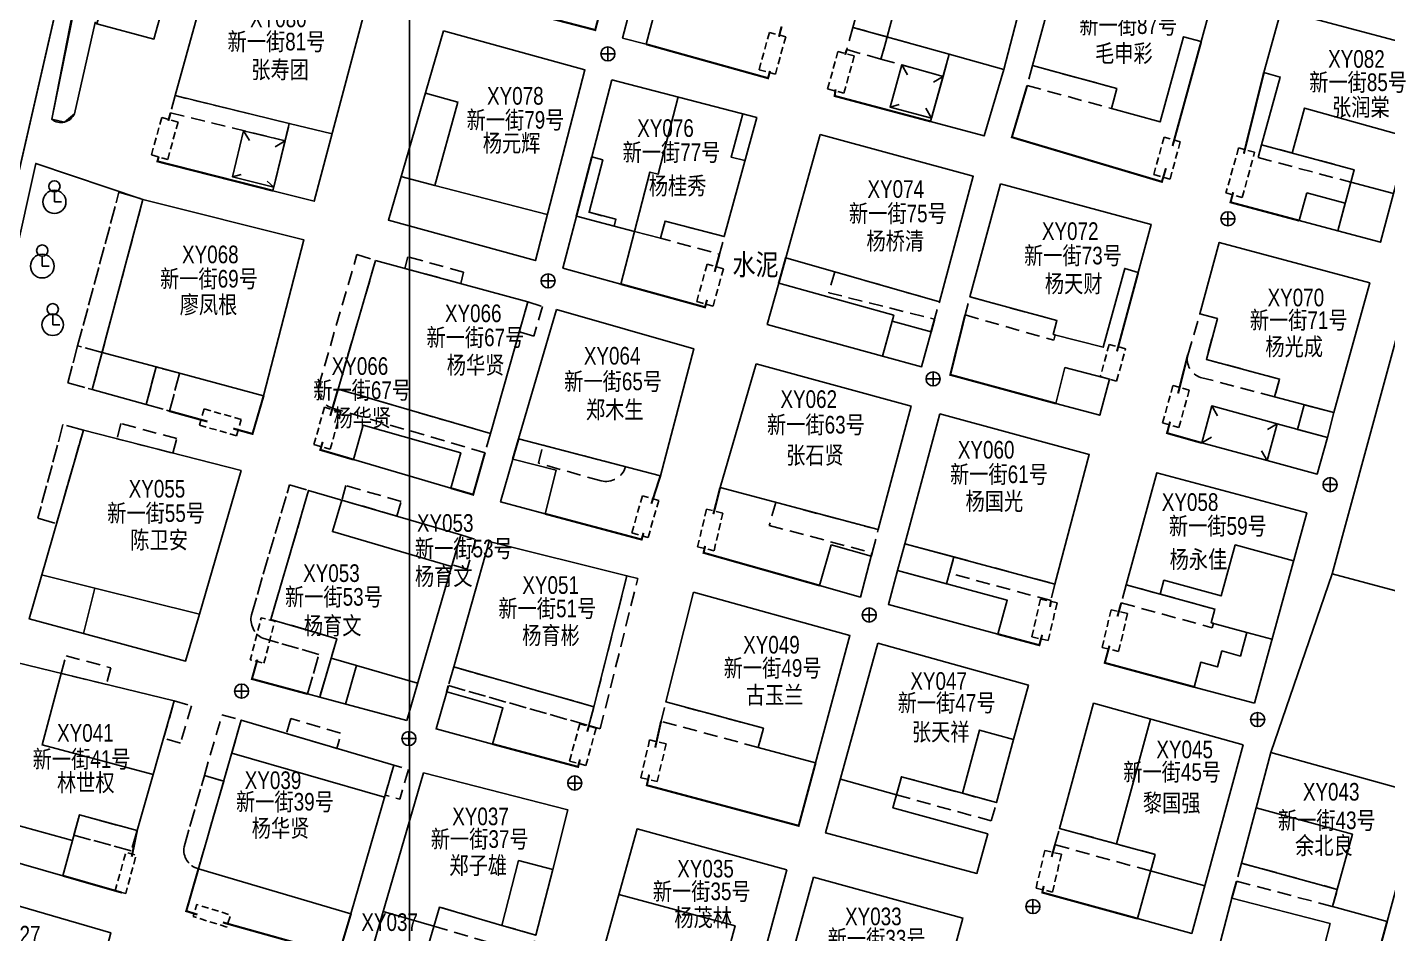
# Model space of a CAD drawing. Extents: x 396500 to 398250, y 1005980 to 1008200.
# Drawn here: x 396872.9 to 396969.4, y 1006235.1 to 1006299.3 of the extents above; entities that cross this region are included whole.
import ezdxf
from ezdxf.enums import TextEntityAlignment as Align

# ---------------------------------------------------------------- set-up
doc = ezdxf.new("R2010")
doc.units = 0
doc.header["$LTSCALE"] = 0.5
for name, pattern in [('X32', [1.5, 1, -0.5]), ('X39', [3, 2.5, -0.5]), ('X5', [3, 2, -1])]:
    doc.linetypes.add(name, pattern=pattern)
doc.layers.get('0').update_dxf_attribs({"linetype": 'CONTINUOUS'})
doc.layers.add('ASSIST', color=7, linetype='CONTINUOUS', plot=False)
for name, color, linetype in [('DLSS', 4, 'CONTINUOUS'), ('DMTZ', 3, 'CONTINUOUS'), ('GXYZ', 2, 'CONTINUOUS'), ('JMD', 6, 'CONTINUOUS'), ('ZBTZ', 3, 'CONTINUOUS'), ('权属人', 160, 'CONTINUOUS'), ('编号', 90, 'CONTINUOUS'), ('门牌号', 1, 'CONTINUOUS')]:
    doc.layers.add(name, color=color, linetype=linetype)
doc.layers.add('绘图层', color=6, linetype='CONTINUOUS', lineweight=5)
doc.styles.add('细等线体', font='长等线体_0.TTF', dxfattribs={"width": 0.8})
doc.linetypes.add('10422', pattern='A,2,[150,AAA.SHX,S=1,R=0,X=0,Y=1],2,[177,AAA.SHX,S=1,R=0,X=0,Y=0.8],1e-09', length=4)
doc.linetypes.add('1161', pattern='A,0,[149,AAA.SHX,S=0.15,R=0,X=0,Y=0],-1.6', length=1.6)
doc.linetypes.add('443', pattern='A,5,[169,AAA.SHX,S=0.83,R=0,X=0,Y=0],5', length=10)

# ---------------------------------------------------------------- blocks, each defined once
blk = doc.blocks.new('gc043')
for p, q in [((-1, 0), (1, 0)), ((0, -1), (0, 1))]:
    blk.add_line(p, q)
blk.add_circle((0, 0), 1)
blk = doc.blocks.new('gc145')
for p, q in [((0, 0), (0, 1.4)), ((1, 0), (0, 0))]:
    blk.add_line(p, q)
blk.add_circle((0, 2.2), 0.8)

msp = doc.modelspace()

# ---------------------------------------------------------------- linework, layer by layer
at = {"layer": 'ASSIST', "linetype": '1161', "flags": 128}
msp.add_lwpolyline([(396876.225, 1006293.216), (396877.687, 1006299.695), (396877.813, 1006299.599), (396879.57, 1006305.537), (396880.299, 1006306.023), (396880.287, 1006309.216), (396890.128, 1006337.019), (396890.816, 1006337.754), (396892.519, 1006340.162), (396896.547, 1006353.171), (396890.82, 1006354.802), (396879.844, 1006318.52), (396877.329, 1006306.791), (396874.608, 1006292.826), (396875.509, 1006292.619)], close=True, dxfattribs=at)
at = {"layer": 'DLSS', "linetype": 'Continuous', "const_width": 0.125, "flags": 128}
msp.add_lwpolyline([(396861.061, 1006207.686), (396855.86, 1006208.977), (396854.801, 1006210.411), (396868.877, 1006274.24), (396879.004, 1006318.449), (396889.949, 1006355.597), (396899.097, 1006352.444)], dxfattribs=at)
at = {"layer": 'DMTZ', "linetype": '10422', "flags": 128}
msp.add_lwpolyline([(396877.813, 1006299.599), (396877.687, 1006299.695), (396876.225, 1006293.216, -0.495971), (396874.608, 1006292.826), (396879.844, 1006318.52), (396890.82, 1006354.802), (396899.097, 1006352.444)], format="xyb", dxfattribs=at)
msp.add_lwpolyline([(396870.43, 1006276.036), (396873.474, 1006289.696), (396881.084, 1006287.139)], dxfattribs=at)
at = {"layer": 'JMD', "linetype": 'Continuous'}
for p, q in [((396934.929, 1006296.674), (396935.322, 1006295.977)), ((396937.859, 1006295.857), (396937.163, 1006295.464)), ((396934.094, 1006293.689), (396934.736, 1006293.876)), ((396937.034, 1006292.908), (396936.641, 1006293.604)), ((396888.226, 1006292.013), (396888.638, 1006291.327)), ((396891.166, 1006291.294), (396890.474, 1006290.856)), ((396887.429, 1006288.743), (396888.053, 1006288.913)), ((396890.363, 1006287.998), (396889.889, 1006288.441)), ((396956.922, 1006272.496), (396957.318, 1006271.801)), ((396961.562, 1006271.225), (396960.867, 1006270.829)), ((396956.203, 1006269.869), (396956.897, 1006270.267)), ((396960.848, 1006268.621), (396960.451, 1006269.315))]:
    msp.add_line(p, q, dxfattribs=at)
at = {"layer": 'JMD', "linetype": 'Continuous', "flags": 128}
for points in [[(396933.9, 1006308.105), (396931.456, 1006299.337), (396938.298, 1006297.431), (396936.97, 1006292.666), (396940.777, 1006291.641), (396942.176, 1006296.35), (396943.25, 1006300.543), (396944.463, 1006305.278)], [(396879.57, 1006305.537), (396883.504, 1006304.466), (396881.862, 1006298.508), (396877.813, 1006299.599)], [(396946.4, 1006304.74), (396944.197, 1006296.636), (396950.181, 1006295.001), (396949.794, 1006293.585), (396953.266, 1006292.636), (396954.915, 1006298.669), (396956.169, 1006298.328), (396957.124, 1006301.823)], [(396885.83, 1006303.393), (396883.38, 1006294.499), (396891.466, 1006292.523), (396890.301, 1006287.756), (396893.236, 1006287.011), (396896.802, 1006300.449)], [(396916.03, 1006302.092), (396915.117, 1006298.577), (396916.794, 1006298.141), (396917.707, 1006301.657)], [(396961.85, 1006300.568), (396960.616, 1006296.128), (396961.775, 1006295.819), (396960.439, 1006291.011), (396967.026, 1006289.243), (396965.86, 1006284.9), (396968.89, 1006284.099), (396972.521, 1006297.727)], [(396902.413, 1006299.094), (396898.496, 1006285.675), (396908.927, 1006282.804), (396912.439, 1006296.325)], [(396934.929, 1006296.674), (396937.859, 1006295.857), (396937.034, 1006292.908), (396934.094, 1006293.689)], [(396914.351, 1006295.626), (396924.638, 1006292.955), (396922.33, 1006284.498), (396918.126, 1006285.599), (396917.812, 1006284.39), (396915.964, 1006284.87), (396914.993, 1006281.133), (396910.882, 1006282.265), (396911.836, 1006285.941), (396914.512, 1006285.247), (396914.637, 1006285.731), (396912.736, 1006286.224), (396913.703, 1006289.946), (396912.929, 1006290.147)], [(396888.226, 1006292.013), (396887.429, 1006288.743), (396890.363, 1006287.998), (396891.166, 1006291.294)], [(396929.129, 1006291.735), (396926.696, 1006283.005), (396937.589, 1006279.879), (396939.998, 1006288.779)], [(396941.917, 1006288.246), (396952.627, 1006285.362), (396951.698, 1006281.949), (396950.747, 1006282.24), (396949.221, 1006276.648), (396945.67, 1006277.569), (396945.936, 1006278.543), (396939.76, 1006280.23)], [(396881.084, 1006287.139), (396877.477, 1006273.654), (396881.309, 1006272.588), (396882.022, 1006275.255), (396889.647, 1006273.216), (396892.507, 1006284.266)], [(396963.661, 1006287.612), (396966.391, 1006286.879), (396965.86, 1006284.9), (396963.13, 1006285.632)], [(396965.59, 1006272.016), (396968.123, 1006281.223), (396957.449, 1006284.085), (396956.083, 1006279.012), (396957.325, 1006278.687), (396956.534, 1006275.794), (396961.729, 1006274.395), (396961.376, 1006273.145)], [(396897.59, 1006282.814), (396894.928, 1006273.688), (396905.739, 1006270.534), (396908.388, 1006279.877)], [(396926.193, 1006281.197), (396925.378, 1006278.275), (396933.549, 1006276.011), (396934.36, 1006278.921)], [(396910.416, 1006279.325), (396907.737, 1006270.153), (396917.801, 1006267.545), (396920.175, 1006276.549)], [(396965.451, 1006260.59), (396975.367, 1006257.928), (396980.427, 1006276.518), (396970.512, 1006279.174)], [(396934.245, 1006278.511), (396933.549, 1006276.011), (396936.327, 1006275.274), (396937.003, 1006277.742)], [(396924.596, 1006275.466), (396922.033, 1006266.701), (396933.255, 1006263.719), (396935.584, 1006272.479)], [(396945.846, 1006272.67), (396946.504, 1006275.212), (396949.669, 1006274.392), (396948.976, 1006271.828)], [(396960.848, 1006268.621), (396961.562, 1006271.225), (396956.922, 1006272.496), (396956.203, 1006269.869)], [(396965.59, 1006272.016), (396965.124, 1006270.25), (396963.004, 1006270.83), (396963.483, 1006272.58)], [(396937.62, 1006271.926), (396935.141, 1006262.72), (396945.775, 1006259.856), (396948.226, 1006269.041)], [(396960.848, 1006268.621), (396964.407, 1006267.656), (396965.124, 1006270.25), (396961.562, 1006271.225)], [(396876.86, 1006270.772), (396873.012, 1006257.384), (396876.874, 1006256.344), (396877.67, 1006259.565), (396885.088, 1006257.732), (396888.047, 1006267.907)], [(396896.025, 1006268.686), (396896.716, 1006271.123), (396903.635, 1006269.162), (396902.927, 1006266.664)], [(396907.32, 1006268.728), (396906.455, 1006265.683), (396909.615, 1006264.842), (396910.414, 1006267.927)], [(396959.944, 1006251.405), (396955.668, 1006252.559), (396956.141, 1006254.312), (396957.329, 1006253.985), (396957.64, 1006255.115), (396958.951, 1006254.755), (396959.406, 1006256.431), (396956.876, 1006257.118), (396957.136, 1006258.083), (396950.843, 1006259.807), (396953.022, 1006267.759), (396963.653, 1006264.902)], [(396899.799, 1006250.173), (396903.647, 1006263.359), (396892.838, 1006266.496), (396890.153, 1006257.353), (396894.84, 1006255.985), (396893.629, 1006251.834)], [(396905.66, 1006262.885), (396903.131, 1006253.986), (396913.081, 1006251.158), (396915.428, 1006260.445)], [(396929.912, 1006262.641), (396929.098, 1006259.754), (396931.985, 1006258.939), (396932.756, 1006261.838)], [(396935.141, 1006262.72), (396938.62, 1006261.783), (396938.105, 1006259.88), (396934.631, 1006260.825)], [(396934.631, 1006260.825), (396933.981, 1006258.411), (396941.748, 1006256.307), (396942.402, 1006258.712)], [(396877.67, 1006259.565), (396876.874, 1006256.344), (396884.103, 1006254.398), (396885.088, 1006257.732)], [(396920.142, 1006259.29), (396918.189, 1006251.503), (396925.103, 1006249.637), (396924.735, 1006248.271), (396928.809, 1006247.171), (396931.248, 1006256.208)], [(396933.223, 1006255.66), (396929.517, 1006242.207), (396940.261, 1006239.338), (396941.027, 1006242.142), (396934.296, 1006243.996), (396934.901, 1006246.2), (396939.221, 1006245.019), (396941.633, 1006244.361), (396942.858, 1006248.847), (396943.909, 1006252.694)], [(396883.304, 1006251.57), (396880.668, 1006242.38), (396876.583, 1006243.495), (396875.404, 1006239.174), (396868.558, 1006241.135), (396872.016, 1006254.318)], [(396902.636, 1006252.213), (396901.88, 1006249.584), (396905.889, 1006248.514), (396906.619, 1006251.081)], [(396959.144, 1006248.465), (396955.499, 1006235.084), (396951.66, 1006236.133), (396952.899, 1006240.685), (396946.111, 1006242.532), (396948.534, 1006251.41)], [(396898.879, 1006247.023), (396888.057, 1006250.208), (396885.023, 1006239.673), (396895.842, 1006236.477)], [(396960.062, 1006243.982), (396961.109, 1006247.92), (396971.823, 1006244.946), (396969.362, 1006235.934), (396965.494, 1006236.99), (396965.826, 1006238.207), (396959.022, 1006240.066)], [(396900.979, 1006246.483), (396897.053, 1006232.971), (396900.692, 1006232.029), (396902.123, 1006236.943), (396906.557, 1006235.654), (396908.957, 1006234.957), (396910.162, 1006239.621), (396911.235, 1006243.843)], [(396926.763, 1006239.59), (396924.385, 1006230.779), (396913.695, 1006233.664), (396916.145, 1006242.489)], [(396928.654, 1006239.072), (396924.975, 1006225.717), (396927.566, 1006225.012), (396928.795, 1006229.469), (396930.183, 1006229.086), (396930.569, 1006230.487), (396937.189, 1006228.664), (396939.259, 1006236.168)], [(396864.475, 1006224.143), (396868.228, 1006238.194), (396878.816, 1006235.127), (396875.156, 1006221.269)], [(396958.34, 1006237.585), (396957.544, 1006234.504), (396964.506, 1006232.673), (396965.312, 1006235.785)]]:
    msp.add_lwpolyline(points, close=True, dxfattribs=at)
at = {"layer": 'JMD', "color": 6, "linetype": '443', "const_width": 0.15, "flags": 128}
for points in [[(396902.181, 1006302.533), (396902.045, 1006302.043), (396913.174, 1006299.152), (396914.038, 1006302.477)], [(396926.21, 1006298.671), (396926.397, 1006299.4)], [(396954.135, 1006290.925), (396956.169, 1006298.328)], [(396916.794, 1006298.141), (396925.437, 1006295.735), (396925.57, 1006296.25)], [(396931.018, 1006297.764), (396930.905, 1006297.393)], [(396960.616, 1006296.128), (396959.192, 1006290.379)], [(396930.227, 1006294.939), (396930.164, 1006294.474), (396936.97, 1006292.666)], [(396883.04, 1006293.28), (396882.886, 1006292.71)], [(396882.205, 1006290.182), (396882.112, 1006289.835), (396890.301, 1006287.756)], [(396912.929, 1006290.147), (396911.836, 1006285.941)], [(396958.44, 1006287.648), (396958.25, 1006286.933), (396963.13, 1006285.632)], [(396921.648, 1006281.999), (396921.989, 1006283.248)], [(396926.696, 1006283.005), (396926.193, 1006281.197)], [(396950.191, 1006276.361), (396951.698, 1006281.949)], [(396914.993, 1006281.133), (396920.963, 1006279.49), (396921.107, 1006280.017)], [(396939.417, 1006278.942), (396938.367, 1006274.699), (396945.846, 1006272.67)], [(396937.003, 1006277.742), (396937.249, 1006278.638)], [(396955.212, 1006276.103), (396954.53, 1006273.38)], [(396887.489, 1006270.887), (396888.857, 1006270.51), (396889.647, 1006273.216)], [(396894.928, 1006273.688), (396894.374, 1006271.787)], [(396882.965, 1006272.126), (396885.661, 1006271.384)], [(396953.963, 1006271.377), (396953.747, 1006270.564), (396956.203, 1006269.869)], [(396893.836, 1006269.946), (396893.67, 1006269.376), (396896.025, 1006268.686)], [(396907.737, 1006270.153), (396907.32, 1006268.728)], [(396902.927, 1006266.664), (396904.511, 1006266.2), (396905.351, 1006269.176)], [(396917.161, 1006265.558), (396917.801, 1006267.545)], [(396922.033, 1006266.701), (396921.558, 1006264.813)], [(396909.615, 1006264.842), (396916.468, 1006263.017), (396916.597, 1006263.492)], [(396920.969, 1006262.562), (396920.865, 1006262.077), (396929.098, 1006259.754)], [(396932.756, 1006261.838), (396932.819, 1006262.079)], [(396945.442, 1006258.238), (396945.517, 1006258.693)], [(396950.493, 1006258.529), (396950.228, 1006257.56)], [(396941.748, 1006256.307), (396944.682, 1006255.524), (396944.884, 1006256.261)], [(396949.66, 1006255.486), (396949.327, 1006254.27), (396955.668, 1006252.559)], [(396889.205, 1006254.505), (396888.815, 1006253.13), (396892.76, 1006252.068)], [(396902.753, 1006252.657), (396902.636, 1006252.213)], [(396917.844, 1006250.13), (396917.428, 1006248.258)], [(396912.607, 1006249.387), (396912.728, 1006249.822)], [(396905.889, 1006248.514), (396911.952, 1006246.896), (396912.09, 1006247.416)], [(396917.002, 1006246.345), (396916.835, 1006245.592), (396927.607, 1006242.717), (396928.809, 1006247.171)], [(396880.289, 1006240.525), (396880.668, 1006242.38)], [(396945.795, 1006241.377), (396945.557, 1006240.507)], [(396885.023, 1006239.673), (396884.157, 1006236.666), (396884.946, 1006236.421)], [(396875.404, 1006239.174), (396879.591, 1006237.974)], [(396944.994, 1006238.452), (396944.896, 1006237.983), (396951.66, 1006236.133)], [(396958.682, 1006238.789), (396958.34, 1006237.585)], [(396886.756, 1006235.861), (396894.97, 1006233.567), (396895.842, 1006236.477)], [(396968.93, 1006234.352), (396969.362, 1006235.934)]]:
    msp.add_lwpolyline(points, dxfattribs=at)
at = {"layer": 'JMD', "linetype": 'Continuous', "flags": 128}
for points in [[(396943.25, 1006300.543), (396934.981, 1006302.756), (396933.884, 1006298.661)], [(396942.176, 1006296.35), (396938.298, 1006297.431)], [(396909.772, 1006286.057), (396901.804, 1006288.127), (396903.437, 1006294.04), (396901.12, 1006294.68)], [(396919.059, 1006294.403), (396917.636, 1006288.925), (396917.056, 1006289.076), (396915.964, 1006284.87), (396914.512, 1006285.247)], [(396970.879, 1006291.562), (396963.498, 1006293.614), (396962.613, 1006290.427)], [(396894.502, 1006291.781), (396891.466, 1006292.523)], [(396923.8, 1006289.887), (396922.813, 1006290.143), (396923.65, 1006293.211)], [(396899.384, 1006288.755), (396901.804, 1006288.127)], [(396969.809, 1006287.55), (396966.789, 1006288.361)], [(396882.022, 1006275.255), (396878.18, 1006276.283)], [(396902.987, 1006261.096), (396894.53, 1006263.579), (396895.187, 1006265.814)], [(396962.717, 1006261.496), (396958.588, 1006262.63), (396957.593, 1006259.019), (396953.525, 1006260.133), (396953.255, 1006259.147)], [(396877.67, 1006259.565), (396873.975, 1006260.479)], [(396959.406, 1006256.431), (396961.191, 1006255.946)], [(396896.241, 1006254.087), (396894.439, 1006254.61)], [(396900.574, 1006252.828), (396896.241, 1006254.087), (396895.444, 1006251.345)], [(396875.29, 1006253.521), (396873.931, 1006248.457), (396881.805, 1006246.345)], [(396952.581, 1006250.287), (396950.169, 1006241.428)], [(396942.858, 1006248.847), (396940.447, 1006249.506), (396939.221, 1006245.019)], [(396898.224, 1006244.749), (396887.384, 1006247.871)], [(396934.551, 1006244.92), (396930.568, 1006246.023)], [(396876.086, 1006241.675), (396869.193, 1006243.557)], [(396960.062, 1006243.982), (396966.894, 1006242.117), (396965.826, 1006238.207)], [(396910.162, 1006239.621), (396907.738, 1006240.245), (396906.557, 1006235.654)], [(396956.422, 1006238.466), (396952.58, 1006239.512)], [(396914.854, 1006237.839), (396923.1, 1006235.613), (396921.971, 1006231.43)], [(396901.73, 1006235.59), (396898.119, 1006236.639)]]:
    msp.add_lwpolyline(points, dxfattribs=at)
at = {"layer": 'JMD', "linetype": 'X5'}
for points in [[(396931.456, 1006299.337), (396931.018, 1006297.764), (396933.446, 1006297.088), (396933.884, 1006298.661)], [(396933.884, 1006298.661), (396933.446, 1006297.088), (396937.859, 1006295.857), (396938.298, 1006297.431)], [(396944.197, 1006296.636), (396943.824, 1006295.216), (396949.794, 1006293.585), (396950.181, 1006295.001)], [(396883.38, 1006294.499), (396883.04, 1006293.28), (396891.166, 1006291.294), (396891.466, 1006292.523)], [(396960.439, 1006291.011), (396960.199, 1006290.111), (396966.789, 1006288.361), (396967.026, 1006289.243)], [(396903.631, 1006281.171), (396903.835, 1006281.98), (396899.875, 1006283.062), (396899.67, 1006282.248)], [(396908.388, 1006279.877), (396909.434, 1006279.543), (396908.821, 1006277.439), (396907.783, 1006277.742)], [(396883.214, 1006269.144), (396883.477, 1006270.171), (396879.517, 1006271.253), (396879.238, 1006270.163)], [(396899.095, 1006264.68), (396899.394, 1006265.713), (396895.486, 1006266.847), (396895.187, 1006265.814)], [(396925.983, 1006265.652), (396925.525, 1006264.018), (396932.819, 1006262.079), (396933.255, 1006263.719)], [(396903.647, 1006263.359), (396904.694, 1006263.024), (396904.081, 1006260.921), (396903.026, 1006261.229)], [(396945.775, 1006259.856), (396945.517, 1006258.693), (396938.306, 1006260.623), (396938.62, 1006261.783)], [(396912.728, 1006249.822), (396913.528, 1006249.595), (396916.193, 1006260.263), (396915.428, 1006260.445), (396913.081, 1006251.158)], [(396950.843, 1006259.807), (396950.493, 1006258.529), (396956.95, 1006256.76), (396957.035, 1006257.075), (396956.876, 1006257.118), (396957.136, 1006258.083)], [(396875.29, 1006253.521), (396875.627, 1006254.776), (396878.813, 1006253.921), (396878.496, 1006252.74)], [(396883.304, 1006251.57), (396884.536, 1006251.224), (396883.738, 1006248.574), (396882.543, 1006248.917)], [(396924.735, 1006248.271), (396917.844, 1006250.13), (396918.189, 1006251.503), (396925.103, 1006249.637)], [(396886.812, 1006245.887), (396885.441, 1006246.281), (396886.692, 1006250.581), (396888.057, 1006250.208)], [(396934.551, 1006244.92), (396941.277, 1006243.057), (396941.633, 1006244.361), (396934.901, 1006246.2)], [(396952.899, 1006240.685), (396952.58, 1006239.512), (396945.795, 1006241.377), (396946.111, 1006242.532)], [(396959.022, 1006240.066), (396958.682, 1006238.789), (396965.494, 1006236.99), (396965.826, 1006238.207)], [(396901.73, 1006235.59), (396908.636, 1006233.585), (396908.957, 1006234.957), (396902.123, 1006236.943)]]:
    msp.add_lwpolyline(points, close=True, dxfattribs=at)
at = {"layer": 'JMD', "linetype": 'X32'}
for points in [[(396924.797, 1006296.338), (396925.954, 1006296.018), (396926.686, 1006298.668), (396925.529, 1006298.987)], [(396929.665, 1006294.981), (396930.821, 1006294.662), (396931.553, 1006297.311), (396930.397, 1006297.63)], [(396881.683, 1006290.295), (396882.84, 1006289.975), (396883.572, 1006292.625), (396882.415, 1006292.944)], [(396952.8, 1006288.903), (396953.957, 1006288.584), (396954.688, 1006291.233), (396953.532, 1006291.553)], [(396957.927, 1006287.598), (396959.083, 1006287.279), (396959.957, 1006290.478), (396958.82, 1006290.79)], [(396920.379, 1006279.887), (396921.536, 1006279.568), (396922.267, 1006282.217), (396921.111, 1006282.536)], [(396949.011, 1006274.574), (396950.168, 1006274.255), (396950.804, 1006276.545), (396949.638, 1006276.855)], [(396953.43, 1006271.282), (396954.587, 1006270.963), (396955.318, 1006273.612), (396954.162, 1006273.931)], [(396887.732, 1006270.378), (396888.059, 1006271.532), (396885.416, 1006272.283), (396885.088, 1006271.129)], [(396893.212, 1006269.749), (396894.366, 1006269.422), (396895.118, 1006272.065), (396893.963, 1006272.393)], [(396915.77, 1006263.481), (396916.925, 1006263.153), (396917.676, 1006265.797), (396916.521, 1006266.125)], [(396920.437, 1006262.494), (396921.605, 1006262.22), (396922.232, 1006264.896), (396921.064, 1006265.17)], [(396944.146, 1006256.119), (396945.314, 1006255.845), (396945.941, 1006258.521), (396944.773, 1006258.795)], [(396949.144, 1006255.362), (396950.312, 1006255.088), (396950.939, 1006257.764), (396949.771, 1006258.038)], [(396911.349, 1006247.307), (396912.506, 1006246.988), (396913.238, 1006249.637), (396912.081, 1006249.956)], [(396916.406, 1006246.129), (396917.574, 1006245.855), (396918.201, 1006248.531), (396917.033, 1006248.805)], [(396944.451, 1006238.293), (396945.62, 1006238.019), (396946.247, 1006240.695), (396945.078, 1006240.969)]]:
    msp.add_lwpolyline(points, close=True, dxfattribs=at)
at = {"layer": 'JMD', "linetype": '443', "const_width": 0.15, "flags": 128}
msp.add_lwpolyline([(396943.824, 1006295.216), (396942.735, 1006291.55), (396953.381, 1006288.387), (396953.666, 1006289.346)], dxfattribs=at)
at = {"layer": 'JMD', "linetype": 'X39'}
for points in [[(396881.084, 1006287.139), (396878.18, 1006276.283), (396876.449, 1006276.749), (396879.384, 1006287.649)], [(396876.449, 1006276.749), (396875.746, 1006274.138), (396877.477, 1006273.654), (396878.18, 1006276.283)], [(396881.309, 1006272.588), (396882.965, 1006272.126), (396883.683, 1006274.811), (396882.022, 1006275.255)], [(396876.86, 1006270.772), (396875.408, 1006271.164), (396873.628, 1006264.526), (396874.957, 1006264.153)], [(396903.131, 1006253.986), (396902.753, 1006252.657), (396912.728, 1006249.822), (396913.081, 1006251.158)], [(396880.668, 1006242.38), (396880.255, 1006240.938), (396876.187, 1006242.048), (396876.583, 1006243.495)]]:
    msp.add_lwpolyline(points, close=True, dxfattribs=at)
at = {"layer": 'JMD', "linetype": 'X5', "flags": 128}
for points in [[(396914.512, 1006285.247), (396914.637, 1006285.731), (396912.736, 1006286.224), (396912.611, 1006285.74)], [(396917.812, 1006284.39), (396918.126, 1006285.599), (396922.33, 1006284.498), (396921.989, 1006283.248)], [(396930.166, 1006282.009), (396929.739, 1006280.522), (396937.249, 1006278.638), (396937.589, 1006279.879)], [(396939.417, 1006278.942), (396945.719, 1006277.149), (396945.817, 1006277.53), (396945.67, 1006277.569), (396945.936, 1006278.543), (396939.76, 1006280.23)], [(396891.575, 1006250.319), (396891.271, 1006249.262), (396894.85, 1006248.209), (396895.16, 1006249.264)], [(396898.879, 1006247.023), (396898.267, 1006244.898), (396899.309, 1006244.598), (396899.921, 1006246.723)]]:
    msp.add_lwpolyline(points, close=True, dxfattribs=at)
at = {"layer": 'JMD', "linetype": 'X5'}
for points in [[(396905.739, 1006270.534), (396905.354, 1006269.175), (396894.609, 1006272.31, -0.381622), (396893.541, 1006273.881), (396896.268, 1006283.228), (396897.59, 1006282.814), (396894.928, 1006273.688)], [(396961.376, 1006273.145), (396956.125, 1006274.52, -0.390541), (396955.212, 1006276.103), (396956.083, 1006279.012), (396957.325, 1006278.687), (396956.534, 1006275.794), (396961.729, 1006274.395)], [(396915.332, 1006268.184, -0.396202), (396913.584, 1006267.18), (396909.144, 1006268.429), (396909.474, 1006269.702)]]:
    msp.add_lwpolyline(points, format="xyb", close=True, dxfattribs=at)
at = {"layer": 'JMD', "linetype": 'X39'}
for points in [[(396894.439, 1006254.61), (396893.629, 1006251.834), (396892.76, 1006252.068), (396893.572, 1006254.862), (396889.595, 1006256.018, -0.351628), (396888.778, 1006257.68), (396891.491, 1006266.906), (396892.838, 1006266.496), (396890.153, 1006257.353), (396894.84, 1006255.985)], [(396885.023, 1006239.673, -0.393146), (396884.001, 1006241.217), (396885.441, 1006246.281), (396886.812, 1006245.887)]]:
    msp.add_lwpolyline(points, format="xyb", close=True, dxfattribs=at)
at = {"layer": 'JMD', "linetype": 'X32', "flags": 128}
for points in [[(396889.666, 1006254.244), (396890.438, 1006257.219), (396889.475, 1006257.469), (396888.702, 1006254.494)], [(396879.858, 1006237.908), (396879.101, 1006238.115), (396879.878, 1006240.826), (396880.6, 1006240.63)], [(396887.031, 1006235.538), (396884.645, 1006236.277), (396884.909, 1006237.132), (396887.296, 1006236.392)]]:
    msp.add_lwpolyline(points, close=True, dxfattribs=at)
at = {"layer": 'ZBTZ', "linetype": '1161', "flags": 128}
msp.add_lwpolyline([(396961.109, 1006247.92), (396965.451, 1006260.59)], dxfattribs=at)
at = {"layer": 'ZBTZ', "linetype": '1161'}
for centre, radius in [((396874.803, 1006286.965, 13.825), 0.819), ((396873.938, 1006282.407, 13.824), 0.838), ((396874.68, 1006278.248, 13.862), 0.764)]:
    msp.add_circle(centre, radius, dxfattribs=at)
at = {"layer": '绘图层', "linetype": 'Continuous', "flags": 128}
for points in [[(396550, 1006440), (396550, 1006090), (396900, 1006090), (396900, 1006440)], [(396900, 1006330), (396900, 1005980), (397250, 1005980), (397250, 1006330)]]:
    msp.add_lwpolyline(points, close=True, dxfattribs=at)

# ---------------------------------------------------------------- block references
at = {"layer": 'GXYZ', "xscale": 0.5, "yscale": 0.5, "zscale": 0.5}
for p in [(396914.073, 1006297.458), (396958.066, 1006285.762), (396888.084, 1006252.267, 14.026), (396911.72, 1006245.75, 14.114), (396944.231, 1006236.985, 14.542)]:
    msp.add_blockref('gc043', p, dxfattribs=at)
at = {"layer": 'GXYZ', "linetype": 'Continuous', "xscale": 0.5, "yscale": 0.5, "zscale": 0.5}
for p in [(396909.831, 1006281.36), (396965.317, 1006266.909), (396932.614, 1006257.666), (396960.172, 1006250.252), (396899.954, 1006248.902)]:
    msp.add_blockref('gc043', p, dxfattribs=at)
at = {"layer": 'GXYZ', "linetype": 'Continuous', "xscale": 0.5, "yscale": 0.5}
msp.add_blockref('gc043', (396937.15, 1006274.406), dxfattribs=at)
at = {"layer": 'ZBTZ', "linetype": 'Continuous', "xscale": 0.5, "yscale": 0.5}
for p in [(396874.803, 1006286.965, 13.825), (396873.938, 1006282.407, 13.824), (396874.68, 1006278.248, 13.862)]:
    msp.add_blockref('gc145', p, dxfattribs=at)

# ---------------------------------------------------------------- texts
at = {"layer": 'DLSS', "linetype": 'Continuous', "style": '细等线体', "width": 0.8}
msp.add_text('水泥', height=1.5, dxfattribs=at).set_placement((396924.546, 1006282.543), align=Align.MIDDLE)
at = {"layer": '权属人', "linetype": 'Continuous', "char_height": 1.25, "attachment_point": 1, "style": '细等线体'}
for s, insert, own_width in [('毛申彩', (396948.632, 1006298.123), 6.66967), ('张寿团', (396888.768, 1006296.969), 6.2057), ('张润棠', (396965.455, 1006294.307), 8.44887), ('杨元辉', (396905.196, 1006291.758), 6.12033), ('杨桂秀', (396916.973, 1006288.728), 6.03006), ('杨桥清', (396932.418, 1006284.817), 8.46437), ('杨天财', (396945.076, 1006281.791), 7.58986), ('廖凤根', (396883.691, 1006280.3), 5.64522), ('杨光成', (396960.72, 1006277.323), 7.6854), ('杨华贤', (396902.64, 1006276.014), 8.02641), ('杨华贤', (396894.604, 1006272.274), 8.02641), ('郑木生', (396912.514, 1006272.857), 7.99123), ('张石贤', (396926.716, 1006269.629), 4.21917), ('杨国光', (396939.448, 1006266.36), 7.23666), ('陈卫安', (396880.187, 1006263.618), 4.6763), ('杨永佳', (396953.928, 1006262.234), 8.23597), ('杨育文', (396900.38, 1006261.03), 6.73062), ('杨育文', (396892.498, 1006257.537), 6.73062), ('杨育彬', (396907.99, 1006256.846), 6.13644), ('古玉兰', (396923.859, 1006252.619), 3.86941), ('张天祥', (396935.64, 1006250.006), 4.92102), ('林世权', (396874.979, 1006246.411), 5.3602), ('黎国强', (396952.029, 1006244.971), 4.71895), ('杨华贤', (396888.8, 1006243.174), 5.40974), ('余北良', (396962.83, 1006241.946), 4.21761), ('郑子雄', (396902.822, 1006240.538), 6.1227), ('杨茂林', (396918.786, 1006236.838), 6.46336)]:
    msp.add_mtext_dynamic_manual_height_columns(s, width=1.00179, gutter_width=1, heights=[0], dxfattribs=dict(at, insert=insert)).dxf.set("width", own_width)
at = {"layer": '编号', "linetype": 'Continuous', "char_height": 1.25, "attachment_point": 1, "style": '细等线体'}
for s, insert in [('XY080', (396888.682, 1006300.597)), ('XY082', (396965.176, 1006297.723)), ('XY078', (396905.497, 1006295.107)), ('XY076', (396916.153, 1006292.82)), ('XY074', (396932.49, 1006288.5)), ('XY072', (396944.868, 1006285.512)), ('XY068', (396883.858, 1006283.86)), ('XY070', (396960.878, 1006280.807)), ('XY066', (396902.511, 1006279.685)), ('XY064', (396912.368, 1006276.675)), ('XY066', (396894.475, 1006275.944)), ('XY062', (396926.316, 1006273.599)), ('XY060', (396938.903, 1006270.009)), ('XY055', (396880.072, 1006267.243)), ('XY058', (396953.373, 1006266.298)), ('XY053', (396900.522, 1006264.814)), ('XY053', (396892.45, 1006261.258)), ('XY051', (396908.003, 1006260.416)), ('XY049', (396923.67, 1006256.182)), ('XY047', (396935.532, 1006253.61)), ('XY041', (396874.991, 1006249.927)), ('XY045', (396952.989, 1006248.758)), ('XY039', (396888.306, 1006246.574)), ('XY043', (396963.385, 1006245.753)), ('XY037', (396903.028, 1006244.007)), ('XY035', (396918.992, 1006240.3)), ('XY037', (396896.58, 1006236.508)), ('XY033', (396930.899, 1006236.914)), ('XY027', (396869.8, 1006235.619))]:
    msp.add_mtext_dynamic_manual_height_columns(s, width=0.93234, gutter_width=1, heights=[0], dxfattribs=dict(at, insert=insert))
at = {"layer": '门牌号', "linetype": 'Continuous', "char_height": 1.25, "attachment_point": 1, "style": '细等线体'}
for s, insert in [('\\pt1.8;新一街87号', (396947.52, 1006300.121)), ('\\pt1.8;新一街81号', (396887.085, 1006298.957)), ('\\pt1.8;新一街85号', (396963.832, 1006296.075)), ('\\pt1.8;新一街79号', (396904.045, 1006293.403)), ('\\pt1.8;新一街77号', (396915.115, 1006291.109)), ('\\pt1.8;新一街75号', (396931.175, 1006286.77)), ('\\pt1.8;新一街73号', (396943.6, 1006283.782)), ('\\pt1.8;新一街69号', (396882.297, 1006282.137)), ('\\pt1.8;新一街71号', (396959.615, 1006279.205)), ('\\pt1.8;新一街67号', (396901.2, 1006277.976)), ('\\pt1.8;新一街67号', (396893.164, 1006274.236)), ('\\pt1.8;新一街65号', (396910.972, 1006274.857)), ('\\pt1.8;新一街63号', (396925.36, 1006271.785)), ('\\pt1.8;新一街61号', (396938.347, 1006268.271)), ('\\pt1.8;新一街55号', (396878.544, 1006265.516)), ('\\pt1.8;新一街59号', (396953.877, 1006264.604)), ('\\pt1.8;新一街53号', (396900.378, 1006263.005)), ('\\pt1.8;新一街53号', (396891.162, 1006259.576)), ('\\pt1.8;新一街51号', (396906.303, 1006258.754)), ('\\pt1.8;新一街49号', (396922.289, 1006254.532)), ('\\pt1.8;新一街47号', (396934.633, 1006252.062)), ('\\pt1.8;新一街41号', (396873.257, 1006248.071)), ('\\pt1.8;新一街45号', (396950.635, 1006247.156)), ('\\pt1.8;新一街39号', (396887.687, 1006245.046)), ('\\pt1.8;新一街43号', (396961.61, 1006243.729)), ('\\pt1.8;新一街37号', (396901.504, 1006242.4)), ('\\pt1.8;新一街35号', (396917.26, 1006238.693)), ('\\pt1.8;新一街33号', (396929.67, 1006235.333))]:
    msp.add_mtext_dynamic_manual_height_columns(s, width=9.87209, gutter_width=1, heights=[0.632], dxfattribs=dict(at, insert=insert))

doc.saveas('drawing.dxf')
